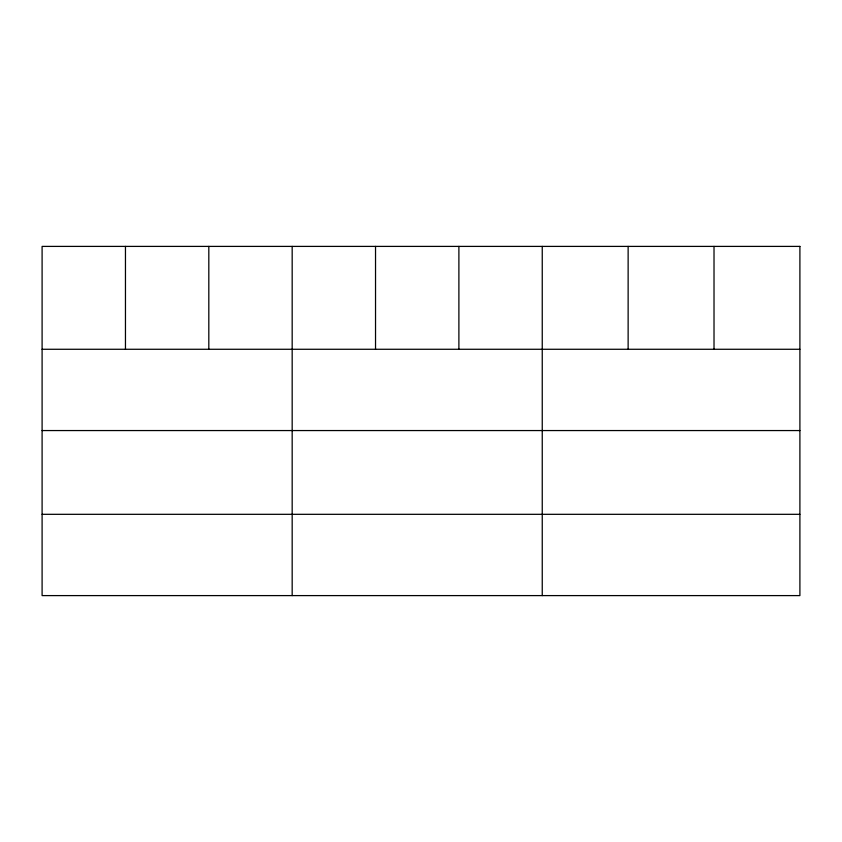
<?xml version="1.0" encoding="UTF-8"?>
<svg xmlns="http://www.w3.org/2000/svg" width="842" height="842" viewBox="0 0 842 842"><rect width="100%" height="100%" fill="white"/><g stroke="black" fill="none" stroke-linecap="round" stroke-linejoin="round"><path stroke-width="1.26" d="M42.1 349.272L799.9 349.272M42.1 430.557L799.9 430.557M42.1 514.315L799.9 514.315M714.016 246.401L714.016 349.272M628.132 246.401L628.132 349.272M542.248 246.401L542.248 595.599M458.89 246.401L458.89 349.272M375.532 246.401L375.532 349.272M292.174 246.401L292.174 595.599M208.816 246.401L208.816 349.272M125.458 246.401L125.458 349.272M799.9 246.401L42.1 246.401L42.1 595.599L799.9 595.599L799.9 246.401"/></g></svg>
